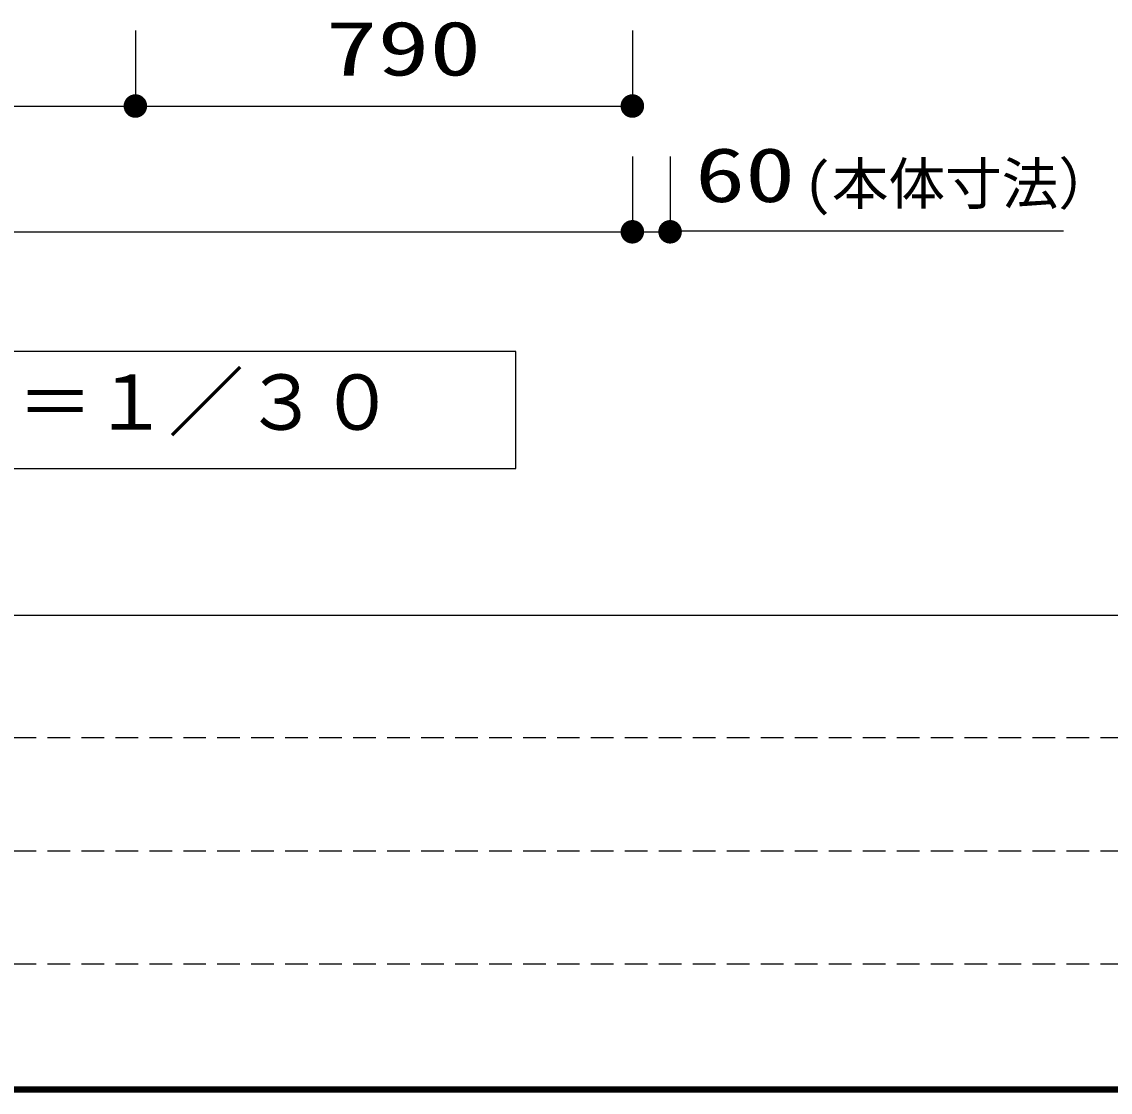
# Model space of a CAD drawing. Units: millimetres, scale not verified. Extents: x -9673 to 7645, y -6713 to 5365.
# Drawn here: x -4920 to -3190, y -6220 to -4518 of the extents above; entities that cross this region are included whole.
import ezdxf
from ezdxf.enums import TextEntityAlignment as Align

# ---------------------------------------------------------------- set-up
doc = ezdxf.new("R2010")
doc.units = ezdxf.units.MM
doc.header["$LTSCALE"] = 30
doc.linetypes.add('DASHED1', pattern=[1.8, 1.2, -0.6])
for name, color, linetype, lineweight in [('0-1_KIKI', 3, 'Continuous', 25), ('0-5_MOJI', 7, 'Continuous', 25), ('0-6_SUNPO', 7, 'Continuous', 25)]:
    doc.layers.add(name, color=color, linetype=linetype, lineweight=lineweight)
doc.styles.add('MS Gothic', font='')
doc.styles.add('ＭＳ ゴシック', font='')
doc.styles.get('MS Gothic').set_extended_font_data('MS Gothic')
doc.styles.get('ＭＳ ゴシック').set_extended_font_data('MS Gothic')

msp = doc.modelspace()

# ---------------------------------------------------------------- linework, layer by layer
at = {"layer": '0-1_KIKI'}
msp.add_lwpolyline([(-4135.06, -5228.58), (-4135.06, -5042.27), (-6164.39, -5042.27), (-6164.39, -5228.58)], close=True, dxfattribs=at)
at = {"layer": '0-5_MOJI', "color": 4}
for p, q in [((-4739.72, -4532), (-4739.72, -4652)), ((-4739.72, -4532), (-4739.72, -4652)), ((-3949.72, -4532), (-3949.72, -4652)), ((-6349.72, -4652), (-4739.72, -4652)), ((-4739.72, -4652), (-3949.72, -4652)), ((-3949.72, -4732), (-3949.72, -4852)), ((-3949.72, -4732), (-3949.72, -4852)), ((-3889.72, -4732), (-3889.72, -4852)), ((-6349.72, -4852), (-3949.72, -4852)), ((-3949.72, -4852), (-3889.72, -4852)), ((-3888.69, -4850.5), (-3264.54, -4850.5))]:
    msp.add_line(p, q, dxfattribs=at)
at = {"layer": '0-5_MOJI'}
for points in [[(-4750.14, -4636.41), (-4739.72, -4652), (-4752.98, -4638.75)], [(-4750.14, -4636.41), (-4739.72, -4652), (-4752.98, -4638.75)], [(-4746.9, -4634.68), (-4739.72, -4652), (-4750.14, -4636.41)], [(-4746.9, -4634.68), (-4739.72, -4652), (-4750.14, -4636.41)], [(-4743.38, -4633.61), (-4739.72, -4652), (-4746.9, -4634.68)], [(-4743.38, -4633.61), (-4739.72, -4652), (-4746.9, -4634.68)], [(-4739.72, -4633.25), (-4739.72, -4652), (-4743.38, -4633.61)], [(-4739.72, -4633.25), (-4739.72, -4652), (-4743.38, -4633.61)], [(-4736.06, -4633.61), (-4739.72, -4652), (-4739.72, -4633.25)], [(-4736.06, -4633.61), (-4739.72, -4652), (-4739.72, -4633.25)], [(-4732.55, -4634.68), (-4739.72, -4652), (-4736.06, -4633.61)], [(-4732.55, -4634.68), (-4739.72, -4652), (-4736.06, -4633.61)], [(-4729.3, -4636.41), (-4739.72, -4652), (-4732.55, -4634.68)], [(-4729.3, -4636.41), (-4739.72, -4652), (-4732.55, -4634.68)], [(-4726.46, -4638.75), (-4739.72, -4652), (-4729.3, -4636.41)], [(-4726.46, -4638.75), (-4739.72, -4652), (-4729.3, -4636.41)], [(-3960.14, -4636.41), (-3949.72, -4652), (-3962.98, -4638.75)], [(-3956.9, -4634.68), (-3949.72, -4652), (-3960.14, -4636.41)], [(-3953.38, -4633.61), (-3949.72, -4652), (-3956.9, -4634.68)], [(-3949.72, -4633.25), (-3949.72, -4652), (-3953.38, -4633.61)], [(-3946.06, -4633.61), (-3949.72, -4652), (-3949.72, -4633.25)], [(-3942.55, -4634.68), (-3949.72, -4652), (-3946.06, -4633.61)], [(-3939.3, -4636.41), (-3949.72, -4652), (-3942.55, -4634.68)], [(-3936.46, -4638.75), (-3949.72, -4652), (-3939.3, -4636.41)], [(-4758.11, -4648.35), (-4739.72, -4652), (-4758.47, -4652)], [(-4758.11, -4648.35), (-4739.72, -4652), (-4758.47, -4652)], [(-4758.47, -4652), (-4739.72, -4652), (-4758.11, -4655.66)], [(-4758.47, -4652), (-4739.72, -4652), (-4758.11, -4655.66)], [(-4757.04, -4644.83), (-4739.72, -4652), (-4758.11, -4648.35)], [(-4757.04, -4644.83), (-4739.72, -4652), (-4758.11, -4648.35)], [(-4758.11, -4655.66), (-4739.72, -4652), (-4757.04, -4659.18)], [(-4758.11, -4655.66), (-4739.72, -4652), (-4757.04, -4659.18)], [(-4755.31, -4641.59), (-4739.72, -4652), (-4757.04, -4644.83)], [(-4755.31, -4641.59), (-4739.72, -4652), (-4757.04, -4644.83)], [(-4757.04, -4659.18), (-4739.72, -4652), (-4755.31, -4662.42)], [(-4757.04, -4659.18), (-4739.72, -4652), (-4755.31, -4662.42)], [(-4752.98, -4638.75), (-4739.72, -4652), (-4755.31, -4641.59)], [(-4752.98, -4638.75), (-4739.72, -4652), (-4755.31, -4641.59)], [(-4755.31, -4662.42), (-4739.72, -4652), (-4752.98, -4665.26)], [(-4755.31, -4662.42), (-4739.72, -4652), (-4752.98, -4665.26)], [(-4752.98, -4665.26), (-4739.72, -4652), (-4750.14, -4667.59)], [(-4752.98, -4665.26), (-4739.72, -4652), (-4750.14, -4667.59)], [(-4750.14, -4667.59), (-4739.72, -4652), (-4746.9, -4669.33)], [(-4750.14, -4667.59), (-4739.72, -4652), (-4746.9, -4669.33)], [(-4746.9, -4669.33), (-4739.72, -4652), (-4743.38, -4670.39)], [(-4746.9, -4669.33), (-4739.72, -4652), (-4743.38, -4670.39)], [(-4743.38, -4670.39), (-4739.72, -4652), (-4739.72, -4670.75)], [(-4743.38, -4670.39), (-4739.72, -4652), (-4739.72, -4670.75)], [(-4724.13, -4641.59), (-4739.72, -4652), (-4726.46, -4638.75)], [(-4724.13, -4641.59), (-4739.72, -4652), (-4726.46, -4638.75)], [(-4722.4, -4644.83), (-4739.72, -4652), (-4724.13, -4641.59)], [(-4722.4, -4644.83), (-4739.72, -4652), (-4724.13, -4641.59)], [(-4721.33, -4648.35), (-4739.72, -4652), (-4722.4, -4644.83)], [(-4721.33, -4648.35), (-4739.72, -4652), (-4722.4, -4644.83)], [(-4720.97, -4652), (-4739.72, -4652), (-4721.33, -4648.35)], [(-4720.97, -4652), (-4739.72, -4652), (-4721.33, -4648.35)], [(-4739.72, -4670.75), (-4739.72, -4652), (-4736.06, -4670.39)], [(-4736.06, -4670.39), (-4739.72, -4652), (-4732.55, -4669.33)], [(-4732.55, -4669.33), (-4739.72, -4652), (-4729.3, -4667.59)], [(-4729.3, -4667.59), (-4739.72, -4652), (-4726.46, -4665.26)], [(-4726.46, -4665.26), (-4739.72, -4652), (-4724.13, -4662.42)], [(-4724.13, -4662.42), (-4739.72, -4652), (-4722.4, -4659.18)], [(-4722.4, -4659.18), (-4739.72, -4652), (-4721.33, -4655.66)], [(-4721.33, -4655.66), (-4739.72, -4652), (-4720.97, -4652)], [(-4739.72, -4670.75), (-4739.72, -4652), (-4736.06, -4670.39)], [(-4736.06, -4670.39), (-4739.72, -4652), (-4732.55, -4669.33)], [(-4732.55, -4669.33), (-4739.72, -4652), (-4729.3, -4667.59)], [(-4729.3, -4667.59), (-4739.72, -4652), (-4726.46, -4665.26)], [(-4726.46, -4665.26), (-4739.72, -4652), (-4724.13, -4662.42)], [(-4724.13, -4662.42), (-4739.72, -4652), (-4722.4, -4659.18)], [(-4722.4, -4659.18), (-4739.72, -4652), (-4721.33, -4655.66)], [(-4721.33, -4655.66), (-4739.72, -4652), (-4720.97, -4652)], [(-3968.11, -4648.35), (-3949.72, -4652), (-3968.47, -4652)], [(-3968.47, -4652), (-3949.72, -4652), (-3968.11, -4655.66)], [(-3967.04, -4644.83), (-3949.72, -4652), (-3968.11, -4648.35)], [(-3968.11, -4655.66), (-3949.72, -4652), (-3967.04, -4659.18)], [(-3965.31, -4641.59), (-3949.72, -4652), (-3967.04, -4644.83)], [(-3967.04, -4659.18), (-3949.72, -4652), (-3965.31, -4662.42)], [(-3962.98, -4638.75), (-3949.72, -4652), (-3965.31, -4641.59)], [(-3965.31, -4662.42), (-3949.72, -4652), (-3962.98, -4665.26)], [(-3962.98, -4665.26), (-3949.72, -4652), (-3960.14, -4667.59)], [(-3960.14, -4667.59), (-3949.72, -4652), (-3956.9, -4669.33)], [(-3956.9, -4669.33), (-3949.72, -4652), (-3953.38, -4670.39)], [(-3953.38, -4670.39), (-3949.72, -4652), (-3949.72, -4670.75)], [(-3934.13, -4641.59), (-3949.72, -4652), (-3936.46, -4638.75)], [(-3932.4, -4644.83), (-3949.72, -4652), (-3934.13, -4641.59)], [(-3931.33, -4648.35), (-3949.72, -4652), (-3932.4, -4644.83)], [(-3930.97, -4652), (-3949.72, -4652), (-3931.33, -4648.35)], [(-3949.72, -4670.75), (-3949.72, -4652), (-3946.06, -4670.39)], [(-3946.06, -4670.39), (-3949.72, -4652), (-3942.55, -4669.33)], [(-3942.55, -4669.33), (-3949.72, -4652), (-3939.3, -4667.59)], [(-3939.3, -4667.59), (-3949.72, -4652), (-3936.46, -4665.26)], [(-3936.46, -4665.26), (-3949.72, -4652), (-3934.13, -4662.42)], [(-3934.13, -4662.42), (-3949.72, -4652), (-3932.4, -4659.18)], [(-3932.4, -4659.18), (-3949.72, -4652), (-3931.33, -4655.66)], [(-3931.33, -4655.66), (-3949.72, -4652), (-3930.97, -4652)], [(-3965.31, -4841.59), (-3949.72, -4852), (-3967.04, -4844.83)], [(-3965.31, -4841.59), (-3949.72, -4852), (-3967.04, -4844.83)], [(-3962.98, -4838.75), (-3949.72, -4852), (-3965.31, -4841.59)], [(-3962.98, -4838.75), (-3949.72, -4852), (-3965.31, -4841.59)], [(-3960.14, -4836.41), (-3949.72, -4852), (-3962.98, -4838.75)], [(-3960.14, -4836.41), (-3949.72, -4852), (-3962.98, -4838.75)], [(-3956.9, -4834.68), (-3949.72, -4852), (-3960.14, -4836.41)], [(-3956.9, -4834.68), (-3949.72, -4852), (-3960.14, -4836.41)], [(-3953.38, -4833.61), (-3949.72, -4852), (-3956.9, -4834.68)], [(-3953.38, -4833.61), (-3949.72, -4852), (-3956.9, -4834.68)], [(-3949.72, -4833.25), (-3949.72, -4852), (-3953.38, -4833.61)], [(-3949.72, -4833.25), (-3949.72, -4852), (-3953.38, -4833.61)], [(-3946.06, -4833.61), (-3949.72, -4852), (-3949.72, -4833.25)], [(-3946.06, -4833.61), (-3949.72, -4852), (-3949.72, -4833.25)], [(-3942.55, -4834.68), (-3949.72, -4852), (-3946.06, -4833.61)], [(-3942.55, -4834.68), (-3949.72, -4852), (-3946.06, -4833.61)], [(-3939.3, -4836.41), (-3949.72, -4852), (-3942.55, -4834.68)], [(-3939.3, -4836.41), (-3949.72, -4852), (-3942.55, -4834.68)], [(-3936.46, -4838.75), (-3949.72, -4852), (-3939.3, -4836.41)], [(-3936.46, -4838.75), (-3949.72, -4852), (-3939.3, -4836.41)], [(-3934.13, -4841.59), (-3949.72, -4852), (-3936.46, -4838.75)], [(-3934.13, -4841.59), (-3949.72, -4852), (-3936.46, -4838.75)], [(-3932.4, -4844.83), (-3949.72, -4852), (-3934.13, -4841.59)], [(-3932.4, -4844.83), (-3949.72, -4852), (-3934.13, -4841.59)], [(-3905.31, -4841.59), (-3889.72, -4852), (-3907.04, -4844.83)], [(-3902.98, -4838.75), (-3889.72, -4852), (-3905.31, -4841.59)], [(-3900.14, -4836.41), (-3889.72, -4852), (-3902.98, -4838.75)], [(-3896.9, -4834.68), (-3889.72, -4852), (-3900.14, -4836.41)], [(-3893.38, -4833.61), (-3889.72, -4852), (-3896.9, -4834.68)], [(-3889.72, -4833.25), (-3889.72, -4852), (-3893.38, -4833.61)], [(-3886.06, -4833.61), (-3889.72, -4852), (-3889.72, -4833.25)], [(-3882.55, -4834.68), (-3889.72, -4852), (-3886.06, -4833.61)], [(-3879.3, -4836.41), (-3889.72, -4852), (-3882.55, -4834.68)], [(-3876.46, -4838.75), (-3889.72, -4852), (-3879.3, -4836.41)], [(-3874.13, -4841.59), (-3889.72, -4852), (-3876.46, -4838.75)], [(-3872.4, -4844.83), (-3889.72, -4852), (-3874.13, -4841.59)], [(-3968.11, -4848.35), (-3949.72, -4852), (-3968.47, -4852)], [(-3968.11, -4848.35), (-3949.72, -4852), (-3968.47, -4852)], [(-3968.47, -4852), (-3949.72, -4852), (-3968.11, -4855.66)], [(-3968.47, -4852), (-3949.72, -4852), (-3968.11, -4855.66)], [(-3967.04, -4844.83), (-3949.72, -4852), (-3968.11, -4848.35)], [(-3967.04, -4844.83), (-3949.72, -4852), (-3968.11, -4848.35)], [(-3968.11, -4855.66), (-3949.72, -4852), (-3967.04, -4859.18)], [(-3968.11, -4855.66), (-3949.72, -4852), (-3967.04, -4859.18)], [(-3967.04, -4859.18), (-3949.72, -4852), (-3965.31, -4862.42)], [(-3967.04, -4859.18), (-3949.72, -4852), (-3965.31, -4862.42)], [(-3965.31, -4862.42), (-3949.72, -4852), (-3962.98, -4865.26)], [(-3965.31, -4862.42), (-3949.72, -4852), (-3962.98, -4865.26)], [(-3962.98, -4865.26), (-3949.72, -4852), (-3960.14, -4867.59)], [(-3962.98, -4865.26), (-3949.72, -4852), (-3960.14, -4867.59)], [(-3960.14, -4867.59), (-3949.72, -4852), (-3956.9, -4869.33)], [(-3960.14, -4867.59), (-3949.72, -4852), (-3956.9, -4869.33)], [(-3956.9, -4869.33), (-3949.72, -4852), (-3953.38, -4870.39)], [(-3956.9, -4869.33), (-3949.72, -4852), (-3953.38, -4870.39)], [(-3953.38, -4870.39), (-3949.72, -4852), (-3949.72, -4870.75)], [(-3953.38, -4870.39), (-3949.72, -4852), (-3949.72, -4870.75)], [(-3931.33, -4848.35), (-3949.72, -4852), (-3932.4, -4844.83)], [(-3931.33, -4848.35), (-3949.72, -4852), (-3932.4, -4844.83)], [(-3930.97, -4852), (-3949.72, -4852), (-3931.33, -4848.35)], [(-3930.97, -4852), (-3949.72, -4852), (-3931.33, -4848.35)], [(-3949.72, -4870.75), (-3949.72, -4852), (-3946.06, -4870.39)], [(-3946.06, -4870.39), (-3949.72, -4852), (-3942.55, -4869.33)], [(-3942.55, -4869.33), (-3949.72, -4852), (-3939.3, -4867.59)], [(-3939.3, -4867.59), (-3949.72, -4852), (-3936.46, -4865.26)], [(-3936.46, -4865.26), (-3949.72, -4852), (-3934.13, -4862.42)], [(-3934.13, -4862.42), (-3949.72, -4852), (-3932.4, -4859.18)], [(-3932.4, -4859.18), (-3949.72, -4852), (-3931.33, -4855.66)], [(-3931.33, -4855.66), (-3949.72, -4852), (-3930.97, -4852)], [(-3949.72, -4870.75), (-3949.72, -4852), (-3946.06, -4870.39)], [(-3946.06, -4870.39), (-3949.72, -4852), (-3942.55, -4869.33)], [(-3942.55, -4869.33), (-3949.72, -4852), (-3939.3, -4867.59)], [(-3939.3, -4867.59), (-3949.72, -4852), (-3936.46, -4865.26)], [(-3936.46, -4865.26), (-3949.72, -4852), (-3934.13, -4862.42)], [(-3934.13, -4862.42), (-3949.72, -4852), (-3932.4, -4859.18)], [(-3932.4, -4859.18), (-3949.72, -4852), (-3931.33, -4855.66)], [(-3931.33, -4855.66), (-3949.72, -4852), (-3930.97, -4852)], [(-3908.11, -4848.35), (-3889.72, -4852), (-3908.47, -4852)], [(-3908.47, -4852), (-3889.72, -4852), (-3908.11, -4855.66)], [(-3907.04, -4844.83), (-3889.72, -4852), (-3908.11, -4848.35)], [(-3908.11, -4855.66), (-3889.72, -4852), (-3907.04, -4859.18)], [(-3907.04, -4859.18), (-3889.72, -4852), (-3905.31, -4862.42)], [(-3905.31, -4862.42), (-3889.72, -4852), (-3902.98, -4865.26)], [(-3902.98, -4865.26), (-3889.72, -4852), (-3900.14, -4867.59)], [(-3900.14, -4867.59), (-3889.72, -4852), (-3896.9, -4869.33)], [(-3896.9, -4869.33), (-3889.72, -4852), (-3893.38, -4870.39)], [(-3893.38, -4870.39), (-3889.72, -4852), (-3889.72, -4870.75)], [(-3871.33, -4848.35), (-3889.72, -4852), (-3872.4, -4844.83)], [(-3870.97, -4852), (-3889.72, -4852), (-3871.33, -4848.35)], [(-3889.72, -4870.75), (-3889.72, -4852), (-3886.06, -4870.39)], [(-3886.06, -4870.39), (-3889.72, -4852), (-3882.55, -4869.33)], [(-3882.55, -4869.33), (-3889.72, -4852), (-3879.3, -4867.59)], [(-3879.3, -4867.59), (-3889.72, -4852), (-3876.46, -4865.26)], [(-3876.46, -4865.26), (-3889.72, -4852), (-3874.13, -4862.42)], [(-3874.13, -4862.42), (-3889.72, -4852), (-3872.4, -4859.18)], [(-3872.4, -4859.18), (-3889.72, -4852), (-3871.33, -4855.66)], [(-3871.33, -4855.66), (-3889.72, -4852), (-3870.97, -4852)]]:
    msp.add_solid(points, dxfattribs=at)
at = {"layer": '0-6_SUNPO'}
for p, q in [((-8533.49, -5461.81), (7636.51, -5461.81)), ((7644.91, -6220.21), (-8541.89, -6220.21)), ((7644.31, -6219.61), (-8541.29, -6219.61)), ((7643.71, -6219.01), (-8540.69, -6219.01)), ((7643.11, -6218.41), (-8540.09, -6218.41)), ((7642.51, -6217.81), (-8539.49, -6217.81)), ((7641.91, -6217.21), (-8538.89, -6217.21)), ((7641.31, -6216.61), (-8538.29, -6216.61)), ((7640.71, -6216.01), (-8537.69, -6216.01)), ((7640.11, -6215.41), (-8537.09, -6215.41)), ((7639.51, -6214.81), (-8536.49, -6214.81)), ((7638.91, -6214.21), (-8535.89, -6214.21)), ((7638.31, -6213.61), (-8535.29, -6213.61)), ((7637.71, -6213.01), (-8534.69, -6213.01)), ((7637.11, -6212.41), (-8534.09, -6212.41)), ((-8533.49, -6211.81), (7636.51, -6211.81))]:
    msp.add_line(p, q, dxfattribs=at)
at = {"layer": '0-6_SUNPO', "linetype": 'DASHED1'}
for p, q in [((-523.49, -5656.81), (-8533.49, -5656.81)), ((-523.49, -5836.81), (-8533.49, -5836.81)), ((-523.49, -6016.8), (-8533.49, -6016.8))]:
    msp.add_line(p, q, dxfattribs=at)

# ---------------------------------------------------------------- texts
at = {"layer": '0-1_KIKI', "color": 4, "style": 'MS Gothic'}
msp.add_text('Ｓ＝１／３０', height=87.98, dxfattribs=at).set_placement((-5047.31, -5193.2), align=Align.BOTTOM_LEFT)
at = {"layer": '0-5_MOJI', "color": 3, "style": 'ＭＳ ゴシック'}
for s, width, p in [('790', 1.4, (-4437.29, -4629.5)), ('60', 1.35, (-3849.96, -4830.7))]:
    msp.add_text(s, height=86.59, dxfattribs=dict(at, width=width)).set_placement(p, align=Align.BOTTOM_LEFT)
at = {"layer": '0-5_MOJI', "color": 4, "style": 'MS Gothic'}
msp.add_text('(本体寸法）', height=65.98, dxfattribs=at).set_placement((-3677.43, -4828.21), align=Align.BOTTOM_LEFT)

doc.saveas('drawing.dxf')
